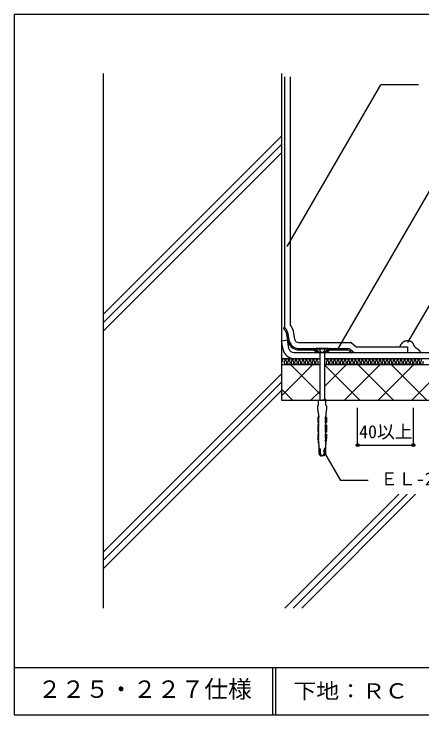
# Model space of a CAD drawing. Units: millimetres, scale not verified. Extents: x -420 to 380, y -303 to 287.
# Drawn here: x -420 to -77, y -303 to 287 of the extents above; entities that cross this region are included whole.
import ezdxf
from ezdxf.enums import TextEntityAlignment as Align

# ---------------------------------------------------------------- set-up
doc = ezdxf.new("R2010")
doc.units = ezdxf.units.MM
doc.header["$LTSCALE"] = 5
doc.header["$PDMODE"] = 32
doc.header["$PDSIZE"] = 2.5
doc.linetypes.add('DASHED3', pattern=[4, 3, -1])
for name, color, linetype in [('2-2_in line', 7, 'Continuous'), ('2-3', 3, 'Continuous'), ('2-4_out line', 2, 'Continuous'), ('2-6_鋼板・アングル', 2, 'Continuous'), ('2-7_ビス', 7, 'Continuous'), ('2-A_moji', 7, 'Continuous'), ('2-B_dim', 7, 'Continuous'), ('2-D_ハッチ他', 4, 'Continuous'), ('2-E_con他', 4, 'Continuous'), ('F-5', 6, 'Continuous'), ('F-7', 1, 'Continuous'), ('F-A', 7, 'Continuous')]:
    doc.layers.add(name, color=color, linetype=linetype)
doc.styles.add('HG丸ｺﾞｼｯｸM-PRO', font='')
doc.styles.add('ＭＳ ゴシック', font='')
doc.styles.get('HG丸ｺﾞｼｯｸM-PRO').set_extended_font_data('HG丸ｺﾞｼｯｸM-PRO')
doc.styles.get('ＭＳ ゴシック').set_extended_font_data('MS Gothic')

msp = doc.modelspace()

# ---------------------------------------------------------------- linework, layer by layer
at = {"layer": '2-2_in line'}
for p, q in [((-194.72, 237.065), (-194.72, -37.935)), ((-192.238, 234.205), (-192.238, 23.323)), ((-194.72, 11.905), (-189.796, 12.773)), ((-193.425, 4.562), (-194.72, 11.905)), ((-188.522, 5.55), (-189.796, 12.773)), ((-184.369, 2.065), (-88.812, 2.065)), ((-134.827, 2.93), (-133.812, 2.065)), ((-194.72, -2.935), (-162.605, -2.935)), ((-158.605, -2.935), (305.28, -2.935)), ((-194.72, -7.935), (-162.605, -7.935)), ((-158.605, -7.935), (305.28, -7.935)), ((-194.72, -37.935), (305.28, -37.935))]:
    msp.add_line(p, q, dxfattribs=at)
for points in [[(-94.809, 7.065), (-94.79, 7.196), (-94.757, 7.421), (-94.72, 7.644), (-94.675, 7.865), (-94.619, 8.082), (-94.55, 8.293), (-94.503, 8.413), (-94.462, 8.505), (-94.383, 8.661), (-94.296, 8.813), (-94.202, 8.961), (-94.102, 9.107), (-93.997, 9.249), (-93.935, 9.331), (-93.861, 9.425), (-93.73, 9.586), (-93.598, 9.744), (-93.462, 9.899), (-93.325, 10.053), (-93.186, 10.204), (-93.105, 10.292), (-93.019, 10.383), (-92.87, 10.539), (-92.718, 10.692), (-92.563, 10.842), (-92.404, 10.988), (-92.241, 11.13), (-92.143, 11.209), (-92.056, 11.278), (-91.901, 11.392), (-91.742, 11.5), (-91.579, 11.601), (-91.411, 11.694), (-91.24, 11.777), (-91.138, 11.821), (-91.025, 11.866), (-90.825, 11.933), (-90.621, 11.99), (-90.414, 12.037)], [(-90.414, 12.037), (-90.205, 12.077), (-89.994, 12.11), (-89.871, 12.127), (-89.723, 12.146), (-89.467, 12.173), (-89.21, 12.191), (-88.954, 12.201), (-88.699, 12.199), (-88.445, 12.185), (-88.298, 12.171), (-88.191, 12.157), (-88.007, 12.128), (-87.823, 12.094), (-87.639, 12.056), (-87.455, 12.016), (-87.27, 11.975), (-87.162, 11.952), (-87.04, 11.927), (-86.83, 11.884), (-86.62, 11.837), (-86.413, 11.785), (-86.21, 11.723), (-86.014, 11.647), (-85.903, 11.595), (-85.804, 11.542), (-85.639, 11.439), (-85.48, 11.322), (-85.33, 11.194), (-85.187, 11.057), (-85.051, 10.912), (-84.975, 10.825), (-84.891, 10.722), (-84.753, 10.541), (-84.623, 10.355), (-84.499, 10.164), (-84.382, 9.971), (-84.269, 9.774), (-84.205, 9.66), (-84.138, 9.537)], [(-84.138, 9.537), (-84.024, 9.324), (-83.912, 9.109), (-83.801, 8.894), (-83.69, 8.678), (-83.579, 8.462), (-83.514, 8.337), (-83.425, 8.168), (-83.269, 7.878), (-83.105, 7.594), (-82.93, 7.317), (-82.741, 7.05), (-82.536, 6.797), (-82.408, 6.658), (-82.362, 6.611), (-82.28, 6.532), (-82.196, 6.455), (-82.109, 6.381), (-82.02, 6.31), (-81.929, 6.242), (-81.875, 6.204), (-81.785, 6.145), (-81.627, 6.048), (-81.466, 5.957), (-81.303, 5.868), (-81.14, 5.779), (-80.979, 5.687), (-80.887, 5.631), (-80.795, 5.572), (-80.639, 5.464), (-80.487, 5.351), (-80.337, 5.234), (-80.19, 5.114), (-80.044, 4.992), (-79.959, 4.92), (-79.854, 4.831), (-79.672, 4.676), (-79.493, 4.518), (-79.317, 4.357), (-79.147, 4.191)], [(-79.147, 4.191), (-78.984, 4.018), (-78.893, 3.913), (-78.841, 3.851), (-78.755, 3.742), (-78.673, 3.629), (-78.595, 3.514), (-78.522, 3.395), (-78.455, 3.274), (-78.419, 3.202), (-78.372, 3.101), (-78.301, 2.922), (-78.239, 2.739), (-78.185, 2.553), (-78.135, 2.365), (-78.09, 2.175), (-78.064, 2.065)]]:
    msp.add_lwpolyline(points, dxfattribs=at)
for radius in [9.548, 4.548]:
    msp.add_arc((-184.098, 6.605), radius, 192.35613, 267.64387, dxfattribs=at)
at = {"layer": '2-3'}
msp.add_line((-344.72, 237.065), (-344.72, -212.935), dxfattribs=at)
at = {"layer": '2-4_out line'}
for p, q in [((-187.238, 25.252), (-187.238, 234.205)), ((-183.548, 13.044), (-184.794, 20.111)), ((-180.594, 10.565), (-136.079, 10.565)), ((-136.079, 10.565), (-131.971, 7.065)), ((-131.971, 7.065), (-88.812, 7.065)), ((-88.812, 7.065), (-88.812, 2.065)), ((-88.812, 2.065), (305.28, 2.065))]:
    msp.add_line(p, q, dxfattribs=at)
for centre, radius, start, end in [((-195.331, 18.253), 10.7, 10, 40.8522), ((-180.594, 13.565), 3, 190, 270)]:
    msp.add_arc(centre, radius, start, end, dxfattribs=at)
at = {"layer": '2-6_鋼板・アングル'}
for p, q in [((-192.238, 23.323), (-193.126, 22.516)), ((-192.002, 21.28), (-193.126, 22.516)), ((-191.114, 22.087), (-192.238, 23.323)), ((-190.9, 19.034), (-189.791, 12.745)), ((-189.718, 19.242), (-188.609, 12.953)), ((-179.746, 5.516), (-167.921, 5.516)), ((-179.746, 4.316), (-167.921, 4.316)), ((-167.189, 4.067), (-164.586, 2.065)), ((-166.458, 5.019), (-163.855, 3.016)), ((-163.855, 3.016), (-164.586, 2.065)), ((-154.752, 5.019), (-157.355, 3.016)), ((-157.355, 3.016), (-156.623, 2.065)), ((-154.02, 4.067), (-156.623, 2.065)), ((-153.288, 5.516), (-138.857, 5.516)), ((-153.288, 4.316), (-138.857, 4.316)), ((-137.884, 3.958), (-135.605, 2.016)), ((-137.106, 4.872), (-134.827, 2.93)), ((-134.827, 2.93), (-135.605, 2.016))]:
    msp.add_line(p, q, dxfattribs=at)
at = {"layer": '2-6_鋼板・アングル', "color": 4}
for p, q in [((-167.921, 5.516), (-153.288, 5.516)), ((-156.623, 2.065), (-164.586, 2.065))]:
    msp.add_line(p, q, dxfattribs=at)
at = {"layer": '2-6_鋼板・アングル'}
for centre, radius, start, end in [((-195.331, 18.253), 4.5, 10, 42.27369), ((-195.331, 18.253), 5.7, 10, 42.27369), ((-179.746, 14.516), 10.2, 190, 270), ((-179.746, 14.516), 9, 190, 270), ((-167.921, 3.116), 2.4, 52.43141, 90), ((-167.921, 3.116), 1.2, 52.43141, 90), ((-153.288, 3.116), 2.4, 90, 127.56859), ((-153.288, 3.116), 1.2, 90, 127.56859), ((-138.857, 2.816), 2.7, 49.57392, 90), ((-138.857, 2.816), 1.5, 49.57392, 90)]:
    msp.add_arc(centre, radius, start, end, dxfattribs=at)
at = {"layer": '2-7_ビス'}
for p, q in [((-165.605, 5.44), (-165.605, 4.94)), ((-165.605, 4.94), (-162.73, 2.065)), ((-155.605, 4.94), (-165.605, 4.94)), ((-158.48, 2.065), (-162.73, 2.065)), ((-162.605, 2.065), (-162.605, -37.935)), ((-158.605, 2.065), (-158.605, -37.935)), ((-155.605, 4.94), (-158.48, 2.065)), ((-163.773, -57.559), (-163.773, -57.559)), ((-163.773, -57.559), (-163.773, -57.559)), ((-157.436, -57.559), (-157.436, -57.559)), ((-157.436, -57.559), (-157.436, -57.559)), ((-163.774, -73.226), (-163.34, -74.051)), ((-157.435, -73.226), (-157.869, -74.051))]:
    msp.add_line(p, q, dxfattribs=at)
at = {"layer": '2-7_ビス', "linetype": 'DASHED3'}
for p, q in [((-163.155, 4.94), (-163.155, 5.44)), ((-163.155, 4.94), (-162.072, 3.065)), ((-158.055, 4.94), (-159.137, 3.065)), ((-158.055, 4.94), (-158.055, 5.44))]:
    msp.add_line(p, q, dxfattribs=at)
at = {"layer": '2-7_ビス'}
for points in [[(-155.605, 4.94), (-155.605, 5.44), (-165.605, 5.44)], [(-163.605, -42.03), (-163.605, -37.935), (-160.605, -37.935)], [(-157.605, -42.03), (-157.605, -37.935), (-160.605, -37.935)], [(-163.605, -42.03), (-164.355, -42.855), (-164.355, -44.954), (-163.806, -49.071), (-163.565, -49.479), (-163.605, -49.479), (-163.605, -51.293), (-163.172, -52.117)], [(-157.605, -42.03), (-156.855, -42.855), (-156.855, -44.954), (-157.403, -49.071), (-157.645, -49.479), (-157.605, -49.479), (-157.605, -51.293), (-158.038, -52.117)], [(-163.302, -52.365), (-164.28, -52.365), (-164.28, -56.598), (-163.778, -57.559), (-163.773, -57.559)], [(-163.233, -53.684), (-163.741, -52.859), (-163.741, -52.365)], [(-157.976, -53.684), (-157.469, -52.859), (-157.469, -52.365)], [(-157.908, -52.365), (-156.93, -52.365), (-156.93, -56.598), (-157.431, -57.559), (-157.436, -57.559)], [(-163.741, -58.631), (-164.28, -58.631), (-164.28, -64.429), (-163.773, -65.393)], [(-163.773, -57.559), (-163.77, -57.082), (-163.452, -57.065)], [(-163.233, -55.251), (-163.741, -54.426), (-163.741, -53.949), (-163.392, -53.931)], [(-163.29, -56.817), (-163.741, -55.993), (-163.741, -55.515), (-163.393, -55.498)], [(-163.233, -59.951), (-163.741, -59.126), (-163.741, -58.631)], [(-157.976, -55.251), (-157.469, -54.426), (-157.469, -53.949), (-157.817, -53.931)], [(-157.976, -59.951), (-157.469, -59.126), (-157.469, -58.631)], [(-157.919, -56.817), (-157.469, -55.993), (-157.469, -55.515), (-157.817, -55.498)], [(-157.436, -57.559), (-157.44, -57.082), (-157.757, -57.065)], [(-157.469, -58.631), (-156.93, -58.631), (-156.93, -64.429), (-157.436, -65.393)], [(-163.773, -65.393), (-163.77, -64.915), (-163.449, -64.898)], [(-163.233, -61.517), (-163.741, -60.693), (-163.741, -60.215), (-163.393, -60.198)], [(-163.233, -63.084), (-163.741, -62.259), (-163.741, -61.782), (-163.393, -61.765)], [(-163.291, -64.651), (-163.741, -63.826), (-163.741, -63.349), (-163.393, -63.331)], [(-157.976, -61.517), (-157.469, -60.693), (-157.469, -60.215), (-157.817, -60.198)], [(-157.976, -63.084), (-157.469, -62.259), (-157.469, -61.782), (-157.817, -61.765)], [(-157.919, -64.651), (-157.469, -63.826), (-157.469, -63.349), (-157.817, -63.331)], [(-157.436, -65.393), (-157.44, -64.915), (-157.76, -64.898)], [(-163.741, -66.465), (-164.28, -66.465), (-164.28, -69.713), (-163.774, -73.226), (-163.773, -72.749), (-163.464, -72.731)], [(-163.298, -70.917), (-163.761, -70.093), (-163.757, -69.615), (-163.423, -69.598)], [(-163.266, -69.351), (-163.746, -68.526), (-163.741, -68.049), (-163.393, -68.031)], [(-163.233, -67.784), (-163.741, -66.959), (-163.741, -66.465)], [(-157.976, -67.784), (-157.469, -66.959), (-157.469, -66.465)], [(-157.944, -69.351), (-157.464, -68.526), (-157.469, -68.049), (-157.817, -68.031)], [(-157.912, -70.917), (-157.448, -70.093), (-157.452, -69.615), (-157.787, -69.598)], [(-157.469, -66.465), (-156.93, -66.465), (-156.93, -69.713), (-157.435, -73.226), (-157.436, -72.749), (-157.745, -72.731)], [(-163.32, -72.484), (-163.771, -71.659), (-163.768, -71.182), (-163.446, -71.165)], [(-163.47, -74.298), (-163.605, -74.298), (-163.605, -75.081), (-163.455, -75.081), (-163.455, -76.689), (-163.448, -76.689)], [(-157.889, -72.484), (-157.439, -71.659), (-157.441, -71.182), (-157.763, -71.165)], [(-157.739, -74.298), (-157.605, -74.298), (-157.605, -75.081), (-157.755, -75.081), (-157.755, -76.689), (-157.761, -76.689)], [(-163.398, -77.019), (-163.398, -82.97), (-162.958, -83.621), (-161.955, -84.935), (-161.805, -84.935), (-162.89, -82.97), (-162.89, -78.998)], [(-162.307, -78.998), (-162.307, -82.97), (-161.222, -84.935), (-160.605, -84.935)], [(-158.902, -78.998), (-158.902, -82.97), (-159.987, -84.935), (-160.605, -84.935)], [(-157.811, -77.019), (-157.811, -82.97), (-158.252, -83.621), (-159.255, -84.935), (-159.404, -84.935), (-158.319, -82.97), (-158.319, -78.998)]]:
    msp.add_lwpolyline(points, dxfattribs=at)
at = {"layer": '2-7_ビス', "linetype": 'DASHED3'}
msp.add_arc((-160.605, 4.176), 1.84, 217.11751, 322.88248, dxfattribs=at)
at = {"layer": '2-7_ビス'}
for centre, major_axis, start_param, end_param in [((-163.312, -52.193), (0, -0.172), 0.06848, 2.1628795), ((-157.897, -52.193), (0, -0.172), 4.1203058, 6.2147054), ((-163.795, -58.095), (0, -0.536), 0.0442118, 3.0973809), ((-163.498, -56.842), (0, -0.229), 0.2312026, 1.6765256), ((-163.441, -53.708), (0, -0.229), 0.2312026, 1.6765256), ((-163.441, -55.275), (0, -0.229), 0.2312026, 1.6765256), ((-157.769, -53.708), (0, -0.229), 4.6066597, 6.0519827), ((-157.769, -55.275), (0, -0.229), 4.6066597, 6.0519827), ((-157.712, -56.842), (0, -0.229), 4.6066597, 6.0519827), ((-157.414, -58.095), (0, -0.536), 3.1858044, 6.2389735), ((-163.498, -64.675), (0, -0.229), 0.2312026, 1.6765256), ((-163.441, -59.975), (0, -0.229), 0.2312026, 1.6765256), ((-163.441, -61.542), (0, -0.229), 0.2312026, 1.6765256), ((-163.441, -63.108), (0, -0.229), 0.2312026, 1.6765256), ((-157.769, -59.975), (0, -0.229), 4.6066597, 6.0519827), ((-157.769, -61.542), (0, -0.229), 4.6066597, 6.0519827), ((-157.769, -63.108), (0, -0.229), 4.6066597, 6.0519827), ((-157.711, -64.675), (0, -0.229), 4.6066597, 6.0519827), ((-163.795, -65.929), (0, -0.536), 0.0442118, 3.0973809), ((-163.473, -69.375), (0, -0.229), 0.2312026, 1.6765256), ((-163.441, -67.808), (0, -0.229), 0.2312026, 1.6765256), ((-157.769, -67.808), (0, -0.229), 4.6066597, 6.0519827), ((-157.736, -69.375), (0, -0.229), 4.6066597, 6.0519827), ((-157.414, -65.929), (0, -0.536), 3.1858044, 6.2389735), ((-163.527, -72.508), (0, -0.229), 0.2312026, 1.6765256), ((-163.483, -74.125), (0, -0.174), 0.0818475, 2.1771705), ((-163.505, -70.942), (0, -0.229), 0.2312026, 1.6765256), ((-164.125, -76.983), (0, -0.8), 1.5261677, 1.947508), ((-157.704, -70.942), (0, -0.229), 4.6066597, 6.0519827), ((-157.682, -72.508), (0, -0.229), 4.6066597, 6.0519827), ((-157.726, -74.125), (0, -0.174), 4.1060148, 6.2013378), ((-157.085, -76.983), (0, -0.8), 4.3356773, 4.7570176), ((-162.599, -79.008), (0, -0.321), 1.5390306, 4.6806232), ((-158.611, -79.008), (0, -0.321), 1.6025621, 4.7441547)]:
    msp.add_ellipse(centre, major_axis=major_axis, ratio=0.909574, start_param=start_param, end_param=end_param, dxfattribs=at)
at = {"layer": '2-A_moji'}
for p, q in [((-189.862, 91.317), (-111.262, 227.455)), ((-79.633, 227.455), (-111.262, 227.455)), ((-147.528, 4.316), (-47.567, 177.455)), ((-88.428, 10.518), (-6.481, 152.455)), ((-159.747, -80.329), (-145.171, -105.575)), ((-121.728, -105.575), (-145.171, -105.575))]:
    msp.add_line(p, q, dxfattribs=at)
at = {"layer": '2-B_dim'}
for p, q in [((-130.813, -75.802), (-130.813, -44.339)), ((-83.809, -75.802), (-83.809, -44.339)), ((-130.813, -75.802), (-83.809, -75.802))]:
    msp.add_line(p, q, dxfattribs=at)
at = {"layer": '2-B_dim', "color": 1}
for p in [(-130.813, -75.802), (-83.809, -75.802)]:
    msp.add_point(p, dxfattribs=at)
at = {"layer": '2-D_ハッチ他'}
for p, q in [((-194.72, -34.383), (-168.272, -7.935)), ((-187.256, -7.935), (-162.605, -32.586)), ((-158.605, -26.552), (-139.988, -7.935)), ((-158.605, -8.302), (-128.971, -37.935)), ((-141.704, -37.935), (-111.704, -7.935)), ((-130.687, -7.935), (-100.687, -37.935)), ((-113.419, -37.935), (-83.419, -7.935)), ((-102.403, -7.935), (-72.403, -37.935)), ((-85.135, -37.935), (-55.135, -7.935)), ((-194.72, -28.755), (-185.54, -37.935)), ((-169.988, -37.935), (-162.605, -30.552)), ((-158.605, -36.586), (-157.256, -37.935))]:
    msp.add_line(p, q, dxfattribs=at)
for centre, start, end in [((-192.891, -4.477), 307.52351, 232.47649), ((-191.419, -6.393), 127.52351, 52.47649), ((-189.947, -4.477), 307.52351, 232.47649), ((-188.475, -6.393), 127.52351, 52.47649), ((-187.003, -4.477), 307.52351, 232.47649), ((-185.531, -6.393), 127.52351, 52.47649), ((-184.06, -4.477), 307.52351, 232.47649), ((-182.588, -6.393), 127.52351, 52.47649), ((-181.116, -4.477), 307.52351, 232.47649), ((-179.644, -6.393), 127.52351, 52.47649), ((-178.172, -4.477), 307.52351, 232.47649), ((-176.7, -6.393), 127.52351, 52.47649), ((-175.228, -4.477), 307.52351, 232.47649), ((-173.756, -6.393), 127.52351, 52.47649), ((-172.284, -4.477), 307.52351, 232.47649), ((-170.812, -6.393), 127.52351, 52.47649), ((-169.34, -4.477), 307.52351, 232.47649), ((-167.868, -6.393), 127.52351, 52.47649), ((-166.396, -4.477), 307.52351, 232.47649), ((-164.924, -6.393), 127.52351, 52.47649), ((-163.452, -4.477), 45.47027, 232.47649), ((-157.564, -4.477), 307.52351, 149.43711), ((-156.092, -6.393), 127.52351, 52.47649), ((-154.62, -4.477), 307.52351, 232.47649), ((-153.148, -6.393), 127.52351, 52.47649), ((-151.676, -4.477), 307.52351, 232.47649), ((-150.204, -6.393), 127.52351, 52.47649), ((-148.732, -4.477), 307.52351, 232.47649), ((-147.261, -6.393), 127.52351, 52.47649), ((-145.789, -4.477), 307.52351, 232.47649), ((-144.317, -6.393), 127.52351, 52.47649), ((-142.845, -4.477), 307.52351, 232.47649), ((-141.373, -6.393), 127.52351, 52.47649), ((-139.901, -4.477), 307.52351, 232.47649), ((-138.429, -6.393), 127.52351, 52.47649), ((-136.957, -4.477), 307.52351, 232.47649), ((-135.485, -6.393), 127.52351, 52.47649), ((-134.013, -4.477), 307.52351, 232.47649), ((-132.541, -6.393), 127.52351, 52.47649), ((-131.069, -4.477), 307.52351, 232.47649), ((-129.597, -6.393), 127.52351, 52.47649), ((-128.125, -4.477), 307.52351, 232.47649), ((-126.653, -6.393), 127.52351, 52.47649), ((-125.181, -4.477), 307.52351, 232.47649), ((-123.709, -6.393), 127.52351, 52.47649), ((-122.237, -4.477), 307.52351, 232.47649), ((-120.765, -6.393), 127.52351, 52.47649), ((-119.293, -4.477), 307.52351, 232.47649), ((-117.821, -6.393), 127.52351, 52.47649), ((-116.349, -4.477), 307.52351, 232.47649), ((-114.877, -6.393), 127.52351, 52.47649), ((-113.405, -4.477), 307.52351, 232.47649), ((-111.933, -6.393), 127.52351, 52.47649), ((-110.462, -4.477), 307.52351, 232.47649), ((-108.99, -6.393), 127.52351, 52.47649), ((-107.518, -4.477), 307.52351, 232.47649), ((-106.046, -6.393), 127.52351, 52.47649), ((-104.574, -4.477), 307.52351, 232.47649), ((-103.102, -6.393), 127.52351, 52.47649), ((-101.63, -4.477), 307.52351, 232.47649), ((-100.158, -6.393), 127.52351, 52.47649), ((-98.686, -4.477), 307.52351, 232.47649), ((-97.214, -6.393), 127.52351, 52.47649), ((-95.742, -4.477), 307.52351, 232.47649), ((-94.27, -6.393), 127.52351, 52.47649), ((-92.798, -4.477), 307.52351, 232.47649), ((-91.326, -6.393), 127.52351, 52.47649), ((-89.854, -4.477), 307.52351, 232.47649), ((-88.382, -6.393), 127.52351, 52.47649), ((-86.91, -4.477), 307.52351, 232.47649), ((-85.438, -6.393), 127.52351, 52.47649), ((-83.966, -4.477), 307.52351, 232.47649), ((-82.494, -6.393), 127.52351, 52.47649), ((-81.022, -4.477), 307.52351, 232.47649), ((-79.55, -6.393), 127.52351, 52.47649), ((-78.078, -4.477), 307.52351, 232.47649), ((-76.606, -6.393), 127.52351, 52.47649)]:
    msp.add_arc(centre, 1.208, start, end, dxfattribs=at)
at = {"layer": '2-E_con他'}
for p, q in [((-344.72, 34.232), (-194.72, 184.232)), ((-344.72, 27.161), (-194.72, 177.161)), ((-344.72, 20.09), (-194.72, 170.09)), ((-344.72, -165.768), (-194.72, -15.768)), ((-344.72, -172.839), (-194.72, -22.839)), ((-344.72, -179.91), (-194.72, -29.91)), ((-191.886, -212.935), (-96.06, -117.108)), ((-184.815, -212.935), (-88.989, -117.108)), ((-177.744, -212.935), (-81.918, -117.108))]:
    msp.add_line(p, q, dxfattribs=at)
at = {"layer": 'F-5'}
for p, q in [((-419.72, -262.935), (380.28, -262.935)), ((-202.22, -262.935), (-202.22, -302.935)), ((-199.72, -262.935), (-199.72, -302.935))]:
    msp.add_line(p, q, dxfattribs=at)
at = {"layer": 'F-7'}
for p, q in [((-419.72, 287.065), (380.28, 287.065)), ((-419.72, 287.065), (-419.72, -302.935)), ((-419.72, -302.935), (380.28, -302.935))]:
    msp.add_line(p, q, dxfattribs=at)

# ---------------------------------------------------------------- texts
at = {"layer": '2-A_moji', "style": 'ＭＳ ゴシック'}
msp.add_text('ＥＬ-2001注入', height=11, dxfattribs=at).set_placement((-111.728, -113.075), align=Align.BOTTOM_LEFT)
at = {"layer": '2-B_dim', "style": 'ＭＳ ゴシック'}
msp.add_text('40以上', height=11, dxfattribs=at).set_placement((-129.454, -73.302), align=Align.BOTTOM_LEFT)
at = {"layer": 'F-A', "style": 'HG丸ｺﾞｼｯｸM-PRO'}
msp.add_text('２２５・２２７仕様', height=14.66, dxfattribs=at).set_placement((-399.72, -292.935), align=Align.BOTTOM_LEFT)
at = {"layer": 'F-A', "style": 'HG丸ｺﾞｼｯｸM-PRO', "width": 1.1}
msp.add_text('下地：ＲＣ', height=12.83, dxfattribs=at).set_placement((-184.72, -292.935), align=Align.BOTTOM_LEFT)

doc.saveas('drawing.dxf')
